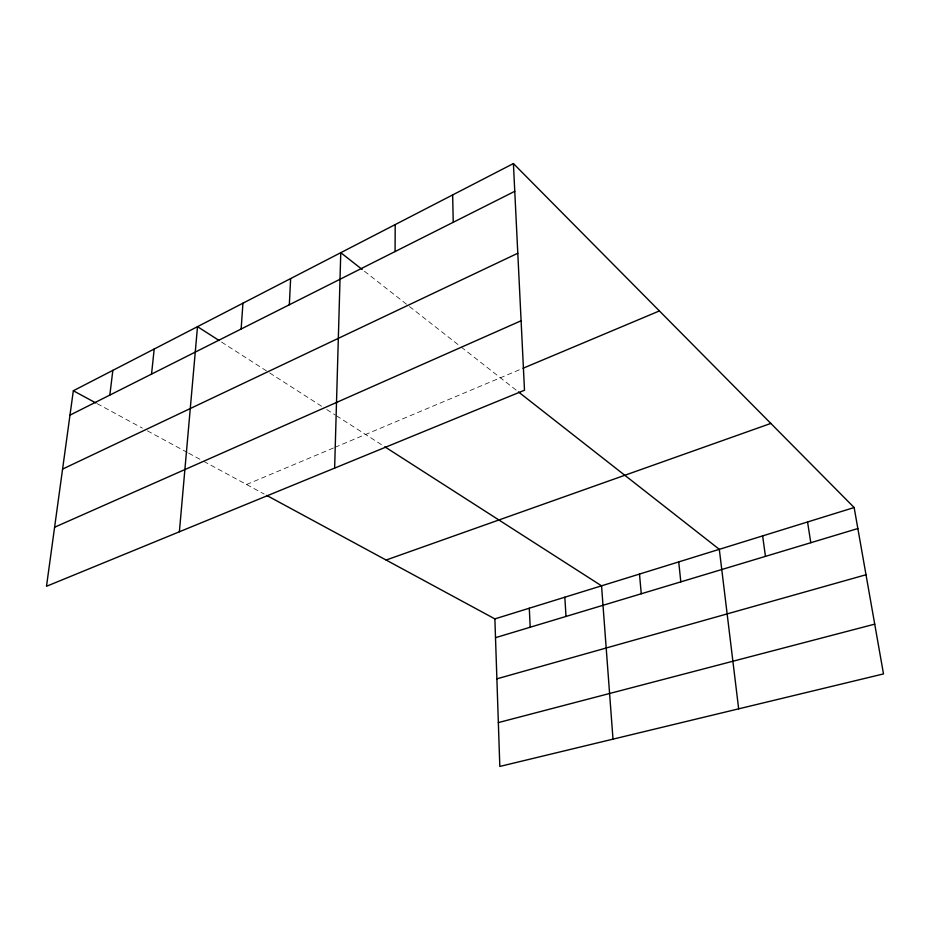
<?xml version="1.0" encoding="UTF-8"?>
<svg xmlns="http://www.w3.org/2000/svg" width="930" height="930" viewBox="0 0 930 930"><rect width="100%" height="100%" fill="white"/><g stroke="black" fill="none" stroke-linecap="round" stroke-linejoin="round"><path stroke-width="0.7" stroke-dasharray="4.65 3.49" d="M246.566 484.507L333.614 447.911M334.951 447.342L521.672 368.838M97.197 403.678L142.383 428.137M147.393 430.834L187.407 452.503M188.662 453.177L202.484 460.652M203.74 461.338L264.143 494.028M221.538 342.066L268.479 372.174M269.688 372.953L321.85 406.422M326.709 409.537L335.219 414.989M336.428 415.768L383.648 446.063M364.421 271.223L408.34 305.633M409.467 306.516L460.106 346.204M461.234 347.088L516.22 390.17"/><path stroke-width="1.4" d="M395.076 251.565L395.204 224.595M334.637 468.104L340.775 252.693L362.165 269.456M289.323 304.773L290.637 278.582M241.137 329.022L242.939 303.203M179.385 531.786L197.509 326.651L219.131 340.52M151.544 374.104L154.194 349.017M109.833 395.099L112.844 370.361M73.331 390.763L46.5 586.284L524.497 390.228L513.407 163.564L73.331 390.763L95.941 402.992M69.983 415.14L514.767 191.324M62.577 469.092L517.801 253.251M54.603 527.229L521.102 320.769M522.997 368.28L659.393 310.934M386.113 560.034L770.831 423.429M494.876 618.892L854.147 507.536L883.5 673.913L499.817 766.436L494.876 618.892L266.654 495.388M495.504 637.678L857.855 528.542M496.876 678.83L866.004 574.752M498.352 722.587L874.723 624.146M384.857 446.83L601.547 585.83L612.998 739.141M518.475 391.949L719.309 549.328L738.664 708.834M513.407 163.564L854.147 507.536M807.542 521.974L810.797 542.713M762.623 535.901L765.46 556.361M678.714 561.906L680.818 581.855M639.491 574.066L641.258 593.77M564.836 597.211L565.998 616.439M529.298 608.22L530.181 627.227M452.654 194.928L453.236 222.293"/></g></svg>
